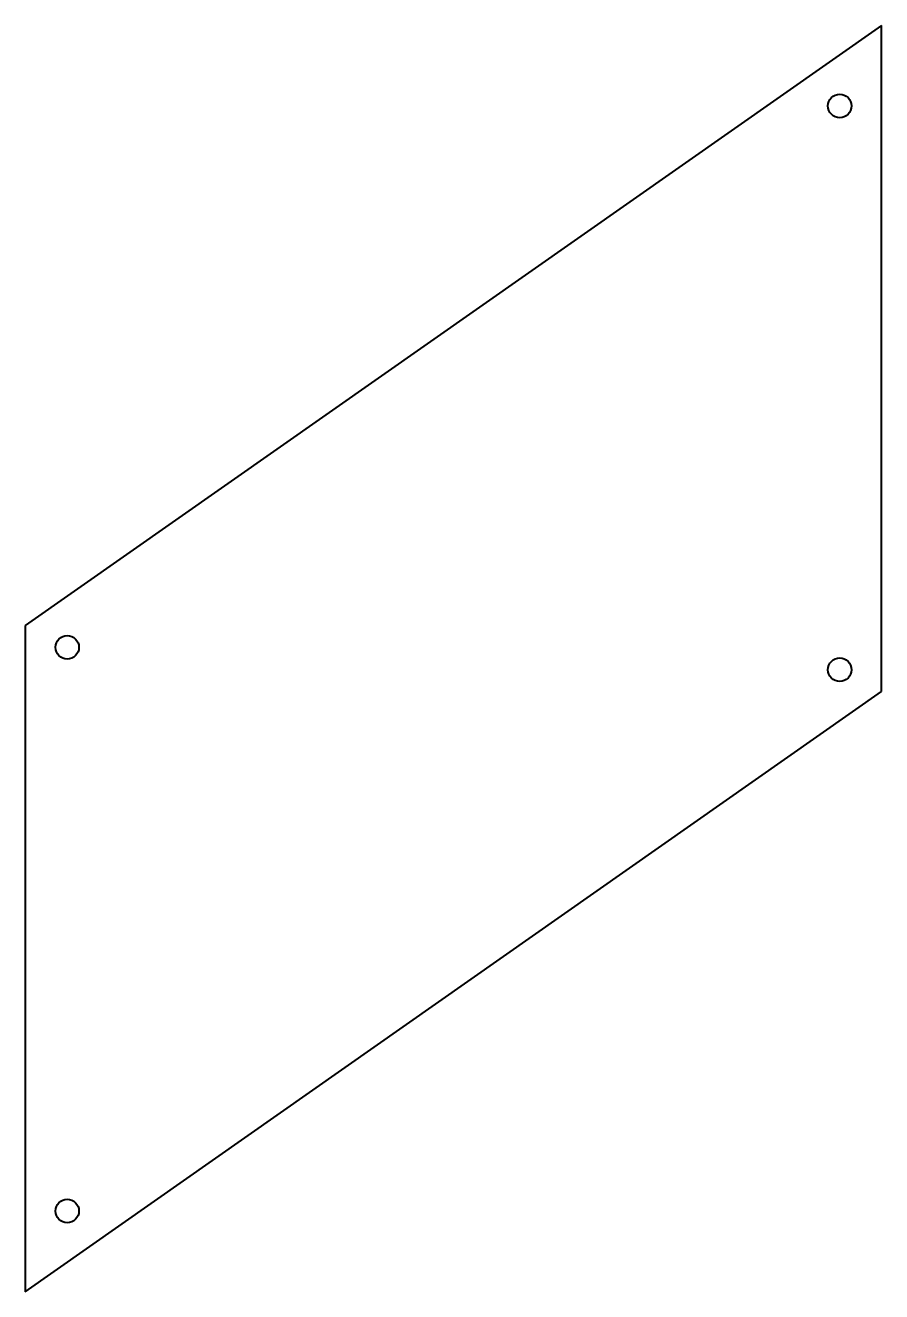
# Model space of a CAD drawing. Header units: inches. Extents: x 0 to 15.3, y 0 to 22.6.
import ezdxf

# ---------------------------------------------------------------- set-up
doc = ezdxf.new("R2010")
doc.units = ezdxf.units.IN
doc.header["$MEASUREMENT"] = 0
doc.layers.add('Visible', color=7, linetype='Continuous', lineweight=40)

msp = doc.modelspace()

# ---------------------------------------------------------------- linework, layer by layer
at = {"layer": 'Visible'}
for p, q in [((15.312, 22.624), (0, 11.903)), ((15.312, 10.722), (15.312, 22.624)), ((0, 11.903), (0, 0)), ((0, 0), (15.312, 10.722))]:
    msp.add_line(p, q, dxfattribs=at)
for centre in [(14.562, 21.184), (0.75, 11.512), (14.562, 11.112), (0.75, 1.441)]:
    msp.add_circle(centre, 0.21, dxfattribs=at)

doc.saveas('drawing.dxf')
